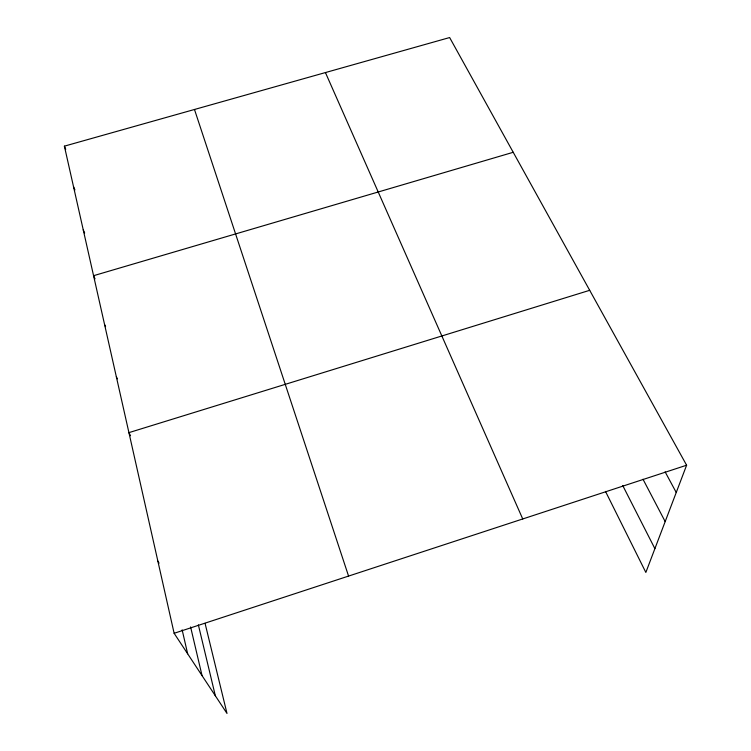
<?xml version="1.0" encoding="UTF-8"?>
<svg xmlns="http://www.w3.org/2000/svg" width="751" height="751" viewBox="0 0 751 751"><rect width="100%" height="100%" fill="white"/><g stroke="black" fill="none" stroke-linecap="round" stroke-linejoin="round"><path stroke-width="1.13" d="M205.07 623.349L226.999 713.45L174.129 633.29L64.389 146.154L449.642 37.55L686.611 465.216L645.851 572.44L605.503 491.407M174.129 633.29L686.611 465.216M589.695 290.308L128.928 432.632L130.543 435.74M513.224 152.293L93.575 275.692L95.03 278.856M157.879 561.166L159.081 563.166M665.114 471.844L676.238 492.487M642.997 479.232L665.179 521.598M622.739 485.55L654.891 548.643M116.339 376.758L117.381 378.861M104.577 324.563L105.591 326.676M83.239 229.844L84.656 232.979M325.427 72.565L522.734 518.96M73.532 186.746L74.94 189.947M64.389 146.154L65.741 149.299M194.481 109.477L348.567 576.073M198.358 624.86L215.34 695.783M190.594 626.925L202.038 675.609M182.146 629.854L187.656 653.811"/></g></svg>
